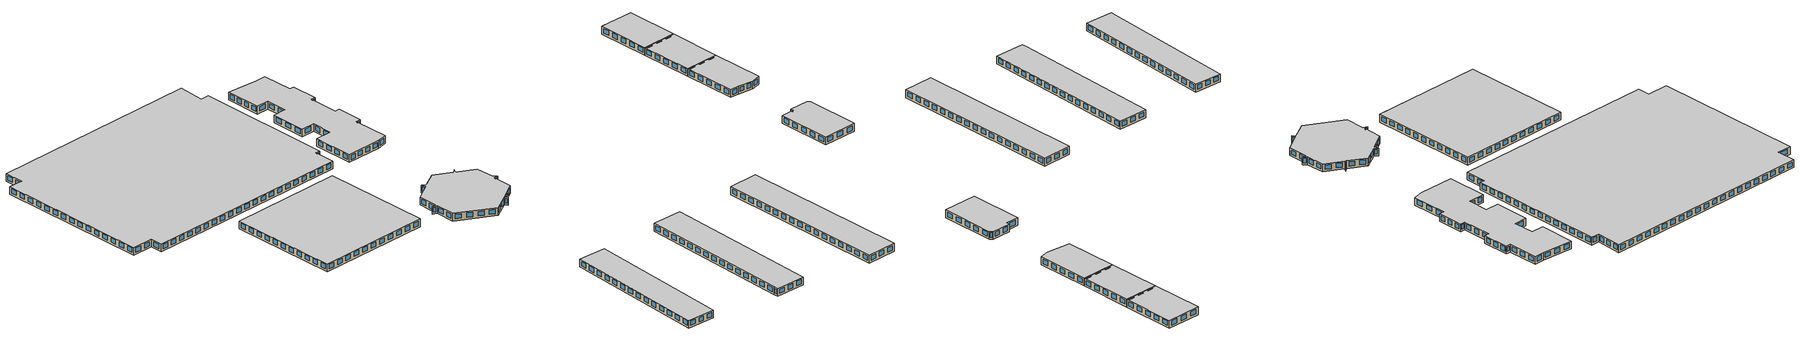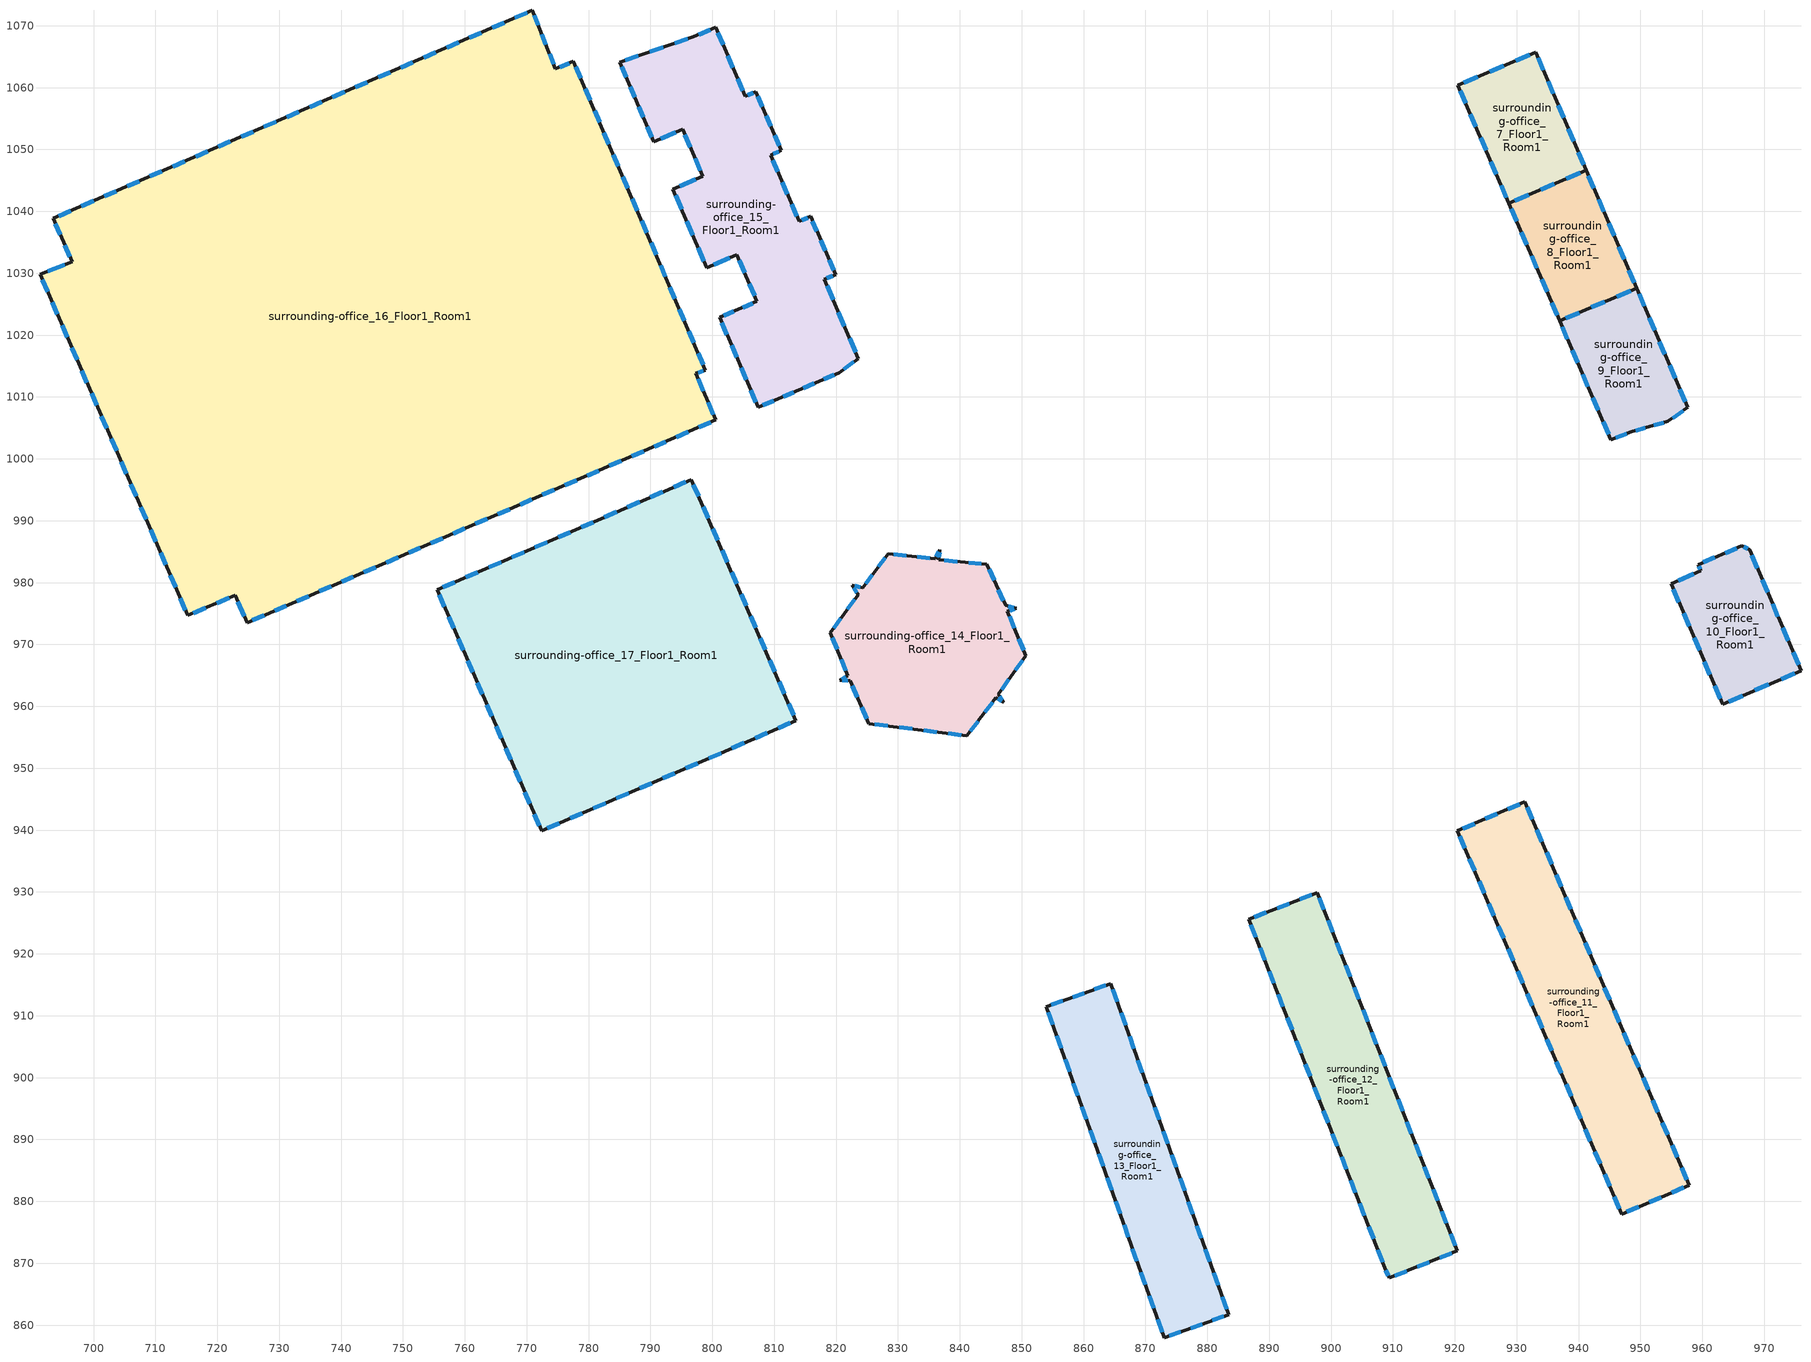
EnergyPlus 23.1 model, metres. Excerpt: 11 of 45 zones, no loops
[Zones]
surrounding-office_10_Floor1_Room1
 floor adiabatic (Generic Interior Floor): 967.62,985.32 975.94,965.79 963.26,960.33 954.94,979.83 959.77,981.9 959.35,982.92 966.37,985.92 z0
 wall outside (Typical Insulated Steel Framed Exterior Wall-R19): 954.94,979.83 963.26,960.33 975.94,965.79 967.62,985.32 966.37,985.92 959.35,982.92 959.77,981.9 954.94,979.83 z0:3
 window (U 0.36 SHGC 0.38 Simple Glazing Window): 955.33,978.91 956.21,976.85 / 956.99,975.01 957.88,972.95 / 958.66,971.11 959.54,969.05 / 960.32,967.21 961.21,965.15 / 961.99,963.31 962.87,961.25 / 964.26,960.76 966.49,961.72 / 968.48,962.58 970.72,963.54 / 972.71,964.4 974.94,965.36 / 975.55,966.71 974.67,968.78 / 973.88,970.61 973,972.68 / 972.22,974.52 971.34,976.59 / 970.56,978.43 969.68,980.5 / 968.89,982.34 968.01,984.4 / 967.33,985.46 966.66,985.78 / 965.54,985.57 963.68,984.77 / 962.03,984.07 960.17,983.27 / 959.45,982.68 959.67,982.14 / 958.63,981.41 956.07,980.32 z0.8:2.5
 ceiling adiabatic (Generic Interior Ceiling): 959.35,982.92 959.77,981.9 954.94,979.83 963.26,960.33 975.94,965.79 967.62,985.32 966.37,985.92 z3
surrounding-office_11_Floor1_Room1
 floor adiabatic (Generic Interior Floor): 931.32,944.55 957.86,882.62 946.96,877.95 920.42,939.88 z0
 wall outside (Typical Insulated Steel Framed Exterior Wall-R19): 946.96,877.95 957.86,882.62 931.32,944.55 920.42,939.88 946.96,877.95 z0:3
 window (U 0.36 SHGC 0.38 Simple Glazing Window): 947.81,878.32 949.74,879.14 / 951.45,879.88 953.37,880.7 / 955.08,881.43 957.01,882.26 / 957.49,883.48 956.67,885.41 / 955.93,887.12 955.11,889.05 / 941.88,919.91 941.05,921.84 / 940.32,923.55 939.49,925.48 / 938.76,927.19 937.93,929.12 / 937.2,930.84 936.37,932.76 / 935.64,934.48 934.81,936.41 / 934.07,938.12 933.25,940.05 / 932.51,941.76 931.69,943.69 / 954.37,890.77 953.54,892.69 / 952.81,894.41 951.98,896.34 / 951.25,898.05 950.42,899.98 / 949.69,901.69 948.86,903.62 / 948.13,905.34 947.3,907.27 / 946.56,908.98 945.74,910.91 / 945,912.62 944.18,914.55 / 943.44,916.26 942.62,918.19 / 930.46,944.18 928.54,943.36 / 926.83,942.63 924.91,941.8 / 923.2,941.07 921.28,940.24 / 920.79,939.02 921.62,937.09 / 922.35,935.38 923.18,933.45 / 936.4,902.6 937.23,900.67 / 937.96,898.95 938.79,897.02 / 939.52,895.31 940.35,893.38 / 941.08,891.67 941.91,889.74 / 942.64,888.03 943.47,886.1 / 944.2,884.38 945.03,882.45 / 945.77,880.74 946.59,878.81 / 923.91,931.73 924.74,929.81 / 925.47,928.09 926.3,926.16 / 927.03,924.45 927.86,922.52 / 928.59,920.81 929.42,918.88 / 930.16,917.17 930.98,915.24 / 931.72,913.52 932.54,911.59 / 933.28,909.88 934.1,907.95 / 934.84,906.24 935.66,904.31 z0.8:2.5
 ceiling adiabatic (Generic Interior Ceiling): 920.42,939.88 946.96,877.95 957.86,882.62 931.32,944.55 z3
surrounding-office_12_Floor1_Room1
 floor adiabatic (Generic Interior Floor): 897.77,929.91 920.38,871.98 909.39,867.63 908.66,869.28 886.7,925.59 z0
 wall outside (Typical Insulated Steel Framed Exterior Wall-R19): 908.66,869.28 909.39,867.63 920.38,871.98 897.77,929.91 886.7,925.59 908.66,869.28 z0:3
 window (U 0.36 SHGC 0.38 Simple Glazing Window): 908.83,868.9 909.22,868.02 / 910.25,867.97 912.19,868.74 / 913.91,869.42 915.85,870.19 / 917.58,870.87 919.52,871.64 / 920.05,872.84 919.3,874.75 / 918.63,876.46 917.88,878.37 / 905.91,909.04 905.16,910.95 / 904.5,912.66 903.75,914.57 / 903.09,916.28 902.34,918.19 / 901.67,919.9 900.92,921.81 / 900.26,923.52 899.51,925.44 / 898.85,927.14 898.1,929.06 / 917.22,880.08 916.47,881.99 / 915.81,883.7 915.06,885.61 / 914.39,887.32 913.64,889.23 / 912.98,890.94 912.23,892.85 / 911.57,894.56 910.82,896.47 / 910.15,898.18 909.4,900.09 / 908.74,901.8 907.99,903.71 / 907.33,905.42 906.58,907.33 / 896.9,929.57 894.95,928.81 / 893.21,928.13 891.26,927.37 / 889.52,926.69 887.57,925.93 / 887.05,924.71 887.82,922.72 / 888.51,920.96 889.29,918.97 / 901.69,887.17 902.46,885.18 / 903.15,883.42 903.92,881.43 / 904.61,879.66 905.39,877.68 / 906.08,875.91 906.85,873.92 / 907.54,872.16 908.31,870.17 / 889.98,917.2 890.75,915.22 / 891.44,913.45 892.21,911.46 / 892.9,909.69 893.68,907.71 / 894.37,905.94 895.14,903.95 / 895.83,902.19 896.61,900.2 / 897.29,898.43 898.07,896.45 / 898.76,894.68 899.53,892.69 / 900.22,890.93 901,888.94 z0.8:2.5
 ceiling adiabatic (Generic Interior Ceiling): 886.7,925.59 908.66,869.28 909.39,867.63 920.38,871.98 897.77,929.91 z3
surrounding-office_13_Floor1_Room1
 floor adiabatic (Generic Interior Floor): 864.38,915.2 883.43,861.7 873.02,857.99 853.96,911.49 z0
 wall outside (Typical Insulated Steel Framed Exterior Wall-R19): 883.43,861.7 864.38,915.2 853.96,911.49 873.02,857.99 883.43,861.7 z0:3
 window (U 0.36 SHGC 0.38 Simple Glazing Window): 883.11,862.6 882.39,864.62 / 881.75,866.42 881.03,868.44 / 869.5,900.81 868.78,902.84 / 868.14,904.64 867.42,906.66 / 866.78,908.46 866.06,910.48 / 865.42,912.28 864.7,914.3 / 880.39,870.24 879.67,872.26 / 879.03,874.06 878.31,876.09 / 877.67,877.88 876.95,879.91 / 876.31,881.71 875.59,883.73 / 874.95,885.53 874.23,887.55 / 873.59,889.35 872.86,891.37 / 872.22,893.17 871.5,895.19 / 870.86,896.99 870.14,899.02 / 863.56,914.91 861.72,914.25 / 860.09,913.67 858.25,913.02 / 856.62,912.44 854.78,911.78 / 854.28,910.59 855,908.57 / 855.64,906.77 856.36,904.75 / 867.89,872.37 868.61,870.35 / 869.25,868.55 869.97,866.53 / 870.61,864.73 871.33,862.71 / 871.98,860.91 872.7,858.89 / 857,902.95 857.72,900.92 / 858.36,899.13 859.08,897.1 / 859.73,895.3 860.45,893.28 / 861.09,891.48 861.81,889.46 / 862.45,887.66 863.17,885.64 / 863.81,883.84 864.53,881.82 / 865.17,880.02 865.89,877.99 / 866.53,876.2 867.25,874.17 / 873.83,858.28 875.67,858.93 / 877.31,859.52 879.14,860.17 / 880.78,860.75 882.62,861.41 z0.8:2.5
 ceiling adiabatic (Generic Interior Ceiling): 853.96,911.49 873.02,857.99 883.43,861.7 864.38,915.2 z3
surrounding-office_14_Floor1_Room1
 floor adiabatic (Generic Interior Floor): 844.38,982.93 847.38,976.32 849.14,975.85 847.69,975.38 850.67,968.2 846.23,961.98 847.06,960.64 845.84,961.37 841.13,955.25 825.3,957.21 822.25,964.13 820.57,964.24 821.89,964.94 819.08,971.9 823.54,978.03 822.59,979.55 824.27,979.18 828.41,984.65 836.02,983.83 836.79,985.34 836.58,983.68 z0
 wall outside (Typical Insulated Steel Framed Exterior Wall-R19): 841.13,955.25 845.84,961.37 847.06,960.64 846.23,961.98 850.67,968.2 847.69,975.38 849.14,975.85 847.38,976.32 844.38,982.93 836.58,983.68 836.79,985.34 836.02,983.83 828.41,984.65 824.27,979.18 822.59,979.55 823.54,978.03 819.08,971.9 821.89,964.94 820.57,964.24 822.25,964.13 825.3,957.21 841.13,955.25 z0:3
 window (U 0.36 SHGC 0.38 Simple Glazing Window): 841.69,955.97 842.93,957.59 / 844.04,959.03 845.29,960.65 / 836.63,984.07 836.74,984.95 / 836.61,984.98 836.2,984.19 / 835.12,983.93 833.11,984.14 / 831.32,984.34 829.31,984.55 / 827.93,984 826.83,982.56 / 825.85,981.27 824.76,979.82 / 823.87,979.26 822.99,979.46 / 822.82,979.19 823.32,978.39 / 823.02,977.31 821.84,975.68 / 820.79,974.24 819.6,972.62 / 819.41,971.08 820.15,969.24 / 820.81,967.6 821.56,965.76 / 821.58,964.78 820.88,964.41 / 820.96,964.22 821.85,964.16 / 846.13,961.2 846.77,960.81 / 822.61,963.32 823.42,961.49 / 824.13,959.86 824.94,958.02 / 826.23,957.09 828.33,956.83 / 830.19,956.6 832.29,956.34 / 834.15,956.11 836.24,955.86 / 838.11,955.63 840.2,955.37 / 846.86,960.95 846.43,961.67 / 846.76,962.71 847.93,964.36 / 848.97,965.82 850.15,967.47 / 850.32,969.05 849.53,970.95 / 848.83,972.63 848.04,974.53 / 848.03,975.49 848.8,975.74 / 848.73,975.96 847.8,976.21 / 847.03,977.1 846.24,978.85 / 845.53,980.4 844.74,982.15 / 843.46,983.02 841.4,983.21 / 839.56,983.39 837.5,983.59 z0.8:2.5
 ceiling adiabatic (Generic Interior Ceiling): 822.59,979.55 823.54,978.03 819.08,971.9 821.89,964.94 820.57,964.24 822.25,964.13 825.3,957.21 841.13,955.25 845.84,961.37 847.06,960.64 846.23,961.98 850.67,968.2 847.69,975.38 849.14,975.85 847.38,976.32 844.38,982.93 836.58,983.68 836.79,985.34 836.02,983.83 828.41,984.65 824.27,979.18 z3
surrounding-office_15_Floor1_Room1
 floor adiabatic (Generic Interior Floor): 807.03,1059.35 811.11,1049.84 809.4,1049.1 814.01,1038.38 815.86,1039.18 819.9,1029.76 818.1,1028.99 823.59,1016.21 820.47,1013.92 807.41,1008.31 801.17,1022.86 807.2,1025.45 803.96,1033.01 799.07,1030.91 793.63,1043.59 798.45,1045.65 795.19,1053.24 790.53,1051.24 785.01,1064.12 796.94,1068.2 800.51,1069.73 805.29,1058.61 z0
 wall outside (Typical Insulated Steel Framed Exterior Wall-R19): 796.94,1068.2 785.01,1064.12 790.53,1051.24 795.19,1053.24 798.45,1045.65 793.63,1043.59 799.07,1030.91 803.96,1033.01 807.2,1025.45 801.17,1022.86 807.41,1008.31 820.47,1013.92 823.59,1016.21 818.1,1028.99 819.9,1029.76 815.86,1039.18 814.01,1038.38 809.4,1049.1 811.11,1049.84 807.03,1059.35 805.29,1058.61 800.51,1069.73 796.94,1068.2 z0:3
 window (U 0.36 SHGC 0.38 Simple Glazing Window): 796,1067.88 793.9,1067.16 / 792.03,1066.52 789.92,1065.8 / 788.05,1065.16 785.94,1064.44 / 801.54,1022.01 802.36,1020.08 / 803.1,1018.37 803.92,1016.44 / 804.66,1014.73 805.48,1012.81 / 806.22,1011.1 807.05,1009.17 / 808.18,1008.64 809.91,1009.39 / 811.44,1010.04 813.17,1010.79 / 814.71,1011.45 816.44,1012.19 / 817.97,1012.85 819.7,1013.59 / 821.2,1014.46 822.86,1015.67 / 823.16,1017.21 822.19,1019.47 / 821.33,1021.47 820.36,1023.73 / 819.5,1025.73 818.53,1027.99 / 818.53,1029.17 819.48,1029.58 / 819.59,1030.5 818.87,1032.16 / 818.24,1033.64 817.53,1035.3 / 816.89,1036.78 816.18,1038.44 / 815.43,1038.99 814.44,1038.57 / 813.64,1039.22 812.83,1041.11 / 812.11,1042.8 811.3,1044.69 / 810.58,1046.37 809.76,1048.26 / 809.8,1049.28 810.71,1049.67 / 810.79,1050.58 810.07,1052.26 / 809.43,1053.76 808.71,1055.44 / 808.07,1056.93 807.35,1058.61 / 785.33,1063.36 786.06,1061.66 / 786.71,1060.14 787.44,1058.44 / 788.09,1056.93 788.83,1055.22 / 789.48,1053.71 790.21,1052 / 806.62,1059.18 805.7,1058.78 / 804.92,1059.48 804.07,1061.44 / 803.32,1063.19 802.48,1065.15 / 801.73,1066.9 800.89,1068.86 / 799.67,1069.37 797.78,1068.56 / 791.63,1051.72 794.09,1052.77 / 795.57,1052.35 796.43,1050.34 / 797.2,1048.56 798.06,1046.55 / 797.31,1045.17 794.76,1044.07 / 794.06,1042.59 795.02,1040.36 / 795.87,1038.37 796.83,1036.13 / 797.69,1034.14 798.65,1031.9 / 800.22,1031.4 802.81,1032.51 / 804.34,1032.12 805.2,1030.12 / 805.96,1028.34 806.82,1026.34 / 806.49,1025.15 804.89,1024.46 / 803.47,1023.85 801.88,1023.17 z0.8:2.5
 ceiling adiabatic (Generic Interior Ceiling): 785.01,1064.12 790.53,1051.24 795.19,1053.24 798.45,1045.65 793.63,1043.59 799.07,1030.91 803.96,1033.01 807.2,1025.45 801.17,1022.86 807.41,1008.31 820.47,1013.92 823.59,1016.21 818.1,1028.99 819.9,1029.76 815.86,1039.18 814.01,1038.38 809.4,1049.1 811.11,1049.84 807.03,1059.35 805.29,1058.61 800.51,1069.73 796.94,1068.2 z3
surrounding-office_16_Floor1_Room1
 floor adiabatic (Generic Interior Floor): 777.55,1064.24 798.88,1014.35 797.32,1013.81 800.55,1006.28 724.8,973.52 722.86,977.95 715.22,974.69 691.34,1029.82 696.54,1031.84 693.48,1038.86 770.92,1072.47 774.64,1063.04 z0
 wall outside (Typical Insulated Steel Framed Exterior Wall-R19): 800.55,1006.28 797.32,1013.81 798.88,1014.35 777.55,1064.24 774.64,1063.04 770.92,1072.47 693.48,1038.86 696.54,1031.84 691.34,1029.82 715.22,974.69 722.86,977.95 724.8,973.52 800.55,1006.28 z0:3
 window (U 0.36 SHGC 0.38 Simple Glazing Window): 800.17,1007.17 799.31,1009.16 / 798.55,1010.94 797.7,1012.93 / 716.12,975.07 718.14,975.93 / 719.94,976.7 721.96,977.56 / 723.31,976.91 724.34,974.56 / 725.64,973.89 727.55,974.71 / 729.25,975.45 731.16,976.27 / 761.72,989.49 763.63,990.31 / 765.33,991.05 767.24,991.87 / 768.93,992.61 770.84,993.43 / 772.54,994.17 774.45,994.99 / 776.15,995.73 778.06,996.56 / 779.76,997.29 781.67,998.12 / 783.36,998.85 785.27,999.68 / 786.97,1000.41 788.88,1001.24 / 790.58,1001.97 792.49,1002.8 / 794.19,1003.53 796.09,1004.36 / 732.86,977.01 734.77,977.83 / 797.79,1005.09 799.7,1005.92 / 736.47,978.57 738.38,979.39 / 740.07,980.13 741.98,980.95 / 743.68,981.69 745.59,982.51 / 747.29,983.25 749.2,984.07 / 750.9,984.81 752.81,985.63 / 754.5,986.37 756.41,987.19 / 758.11,987.93 760.02,988.75 / 797.68,1013.94 798.51,1014.22 / 798.52,1015.18 797.71,1017.07 / 797,1018.75 796.19,1020.64 / 783.28,1050.82 782.48,1052.71 / 781.76,1054.39 780.95,1056.27 / 780.24,1057.95 779.43,1059.84 / 778.71,1061.52 777.91,1063.4 / 795.47,1022.31 794.67,1024.2 / 793.95,1025.88 793.14,1027.76 / 792.43,1029.44 791.62,1031.33 / 790.9,1033 790.1,1034.89 / 789.38,1036.57 788.57,1038.45 / 787.85,1040.13 787.05,1042.02 / 786.33,1043.7 785.52,1045.58 / 784.81,1047.26 784,1049.15 / 776.86,1063.96 775.33,1063.32 / 774.35,1063.78 773.69,1065.44 / 773.11,1066.92 772.45,1068.59 / 771.87,1070.07 771.21,1071.73 / 770.05,1072.1 768.1,1071.25 / 766.37,1070.5 764.41,1069.65 / 733.18,1056.09 731.22,1055.24 / 729.49,1054.49 727.54,1053.64 / 725.8,1052.89 723.85,1052.04 / 722.11,1051.29 720.16,1050.44 / 718.43,1049.69 716.47,1048.84 / 714.74,1048.09 712.78,1047.24 / 711.05,1046.49 709.1,1045.64 / 707.36,1044.89 705.41,1044.04 / 703.67,1043.29 701.72,1042.44 / 699.99,1041.69 698.03,1040.84 / 762.68,1068.9 760.73,1068.05 / 696.3,1040.09 694.35,1039.24 / 758.99,1067.3 757.04,1066.45 / 755.3,1065.7 753.35,1064.85 / 751.62,1064.09 749.66,1063.25 / 747.93,1062.49 745.98,1061.65 / 744.24,1060.89 742.29,1060.05 / 740.55,1059.29 738.6,1058.45 / 736.86,1057.69 734.91,1056.84 / 693.84,1038.04 694.65,1036.18 / 695.37,1034.53 696.18,1032.67 / 695.31,1031.37 692.56,1030.3 / 691.71,1028.96 692.55,1027.01 / 693.3,1025.28 694.15,1023.33 / 707.63,992.2 708.48,990.25 / 709.23,988.53 710.07,986.58 / 710.82,984.85 711.66,982.9 / 712.41,981.17 713.25,979.23 / 714,977.5 714.85,975.55 / 694.9,1021.61 695.74,1019.66 / 696.49,1017.93 697.33,1015.98 / 698.08,1014.25 698.92,1012.31 / 699.67,1010.58 700.52,1008.63 / 701.27,1006.9 702.11,1004.96 / 702.86,1003.23 703.7,1001.28 / 704.45,999.55 705.29,997.61 / 706.04,995.88 706.89,993.93 z0.8:2.5
 ceiling adiabatic (Generic Interior Ceiling): 693.48,1038.86 696.54,1031.84 691.34,1029.82 715.22,974.69 722.86,977.95 724.8,973.52 800.55,1006.28 797.32,1013.81 798.88,1014.35 777.55,1064.24 774.64,1063.04 770.92,1072.47 z3
surrounding-office_17_Floor1_Room1
 floor adiabatic (Generic Interior Floor): 796.59,996.65 813.49,957.7 772.42,939.88 755.52,978.84 z0
 wall outside (Typical Insulated Steel Framed Exterior Wall-R19): 796.59,996.65 755.52,978.84 772.42,939.88 813.49,957.7 796.59,996.65 z0:3
 window (U 0.36 SHGC 0.38 Simple Glazing Window): 795.71,996.27 793.74,995.42 / 791.98,994.65 790,993.8 / 758.38,980.08 756.4,979.22 / 788.24,993.03 786.27,992.18 / 784.51,991.41 782.53,990.56 / 780.78,989.79 778.8,988.94 / 777.04,988.18 775.07,987.32 / 773.31,986.56 771.33,985.7 / 769.58,984.94 767.6,984.08 / 765.84,983.32 763.87,982.46 / 762.11,981.7 760.13,980.84 / 755.88,978 756.7,976.13 / 757.42,974.46 758.23,972.59 / 771.25,942.59 772.06,940.72 / 758.96,970.92 759.77,969.05 / 760.49,967.38 761.31,965.51 / 762.03,963.84 762.84,961.97 / 763.57,960.3 764.38,958.42 / 765.1,956.76 765.92,954.88 / 766.64,953.22 767.45,951.34 / 768.17,949.68 768.99,947.8 / 769.71,946.13 770.52,944.26 / 773.3,940.27 775.28,941.12 / 777.03,941.89 779.01,942.74 / 810.63,956.46 812.61,957.32 / 780.77,943.51 782.74,944.36 / 784.5,945.13 786.48,945.98 / 788.23,946.75 790.21,947.6 / 791.97,948.36 793.94,949.22 / 795.7,949.98 797.68,950.84 / 799.43,951.6 801.41,952.46 / 803.17,953.22 805.14,954.08 / 806.9,954.84 808.87,955.7 / 813.12,958.54 812.31,960.41 / 811.59,962.08 810.78,963.95 / 797.76,993.95 796.95,995.82 / 810.05,965.62 809.24,967.49 / 808.52,969.16 807.7,971.03 / 806.98,972.7 806.17,974.57 / 805.44,976.24 804.63,978.12 / 803.91,979.78 803.1,981.66 / 802.37,983.32 801.56,985.2 / 800.84,986.86 800.02,988.74 / 799.3,990.41 798.49,992.28 z0.8:2.5
 ceiling adiabatic (Generic Interior Ceiling): 755.52,978.84 772.42,939.88 813.49,957.7 796.59,996.65 z3
surrounding-office_7_Floor1_Room1
 floor adiabatic (Generic Interior Floor): 933.05,1065.73 941.21,1046.62 928.72,1041.3 920.48,1060.4 z0
 wall outside (Typical Insulated Steel Framed Exterior Wall-R19): 941.21,1046.62 933.05,1065.73 920.48,1060.4 928.72,1041.3 941.21,1046.62 z0:3
 window (U 0.36 SHGC 0.38 Simple Glazing Window): 940.82,1047.52 939.96,1049.54 / 939.19,1051.34 938.33,1053.37 / 937.56,1055.16 936.7,1057.19 / 935.93,1058.98 935.07,1061.01 / 934.3,1062.8 933.44,1064.83 / 932.07,1065.31 929.85,1064.37 / 927.88,1063.53 925.66,1062.59 / 923.68,1061.76 921.47,1060.82 / 920.87,1059.5 921.74,1057.48 / 922.52,1055.68 923.39,1053.66 / 924.16,1051.86 925.04,1049.84 / 925.81,1048.04 926.69,1046.02 / 927.46,1044.22 928.34,1042.2 / 929.7,1041.72 931.91,1042.66 / 933.86,1043.49 936.07,1044.43 / 938.02,1045.27 940.23,1046.21 z0.8:2.5
 ceiling adiabatic (Generic Interior Ceiling): 920.48,1060.4 928.72,1041.3 941.21,1046.62 933.05,1065.73 z3
surrounding-office_8_Floor1_Room1
 floor adiabatic (Generic Interior Floor): 941.21,1046.62 949.37,1027.58 936.93,1022.29 928.72,1041.3 z0
 wall outside (Typical Insulated Steel Framed Exterior Wall-R19): 949.37,1027.58 941.21,1046.62 928.72,1041.3 936.93,1022.29 949.37,1027.58 z0:3
 window (U 0.36 SHGC 0.38 Simple Glazing Window): 948.99,1028.48 948.12,1030.49 / 947.35,1032.28 946.49,1034.3 / 945.72,1036.09 944.86,1038.11 / 944.09,1039.9 943.22,1041.92 / 942.46,1043.71 941.59,1045.73 / 940.23,1046.21 938.02,1045.27 / 936.07,1044.43 933.86,1043.49 / 931.91,1042.66 929.7,1041.72 / 929.11,1040.4 929.98,1038.39 / 930.75,1036.6 931.62,1034.59 / 932.39,1032.8 933.26,1030.79 / 934.03,1029 934.9,1026.99 / 935.67,1025.2 936.54,1023.19 / 937.9,1022.71 940.1,1023.64 / 942.05,1024.47 944.25,1025.4 / 946.2,1026.23 948.39,1027.16 z0.8:2.5
 ceiling adiabatic (Generic Interior Ceiling): 928.72,1041.3 936.93,1022.29 949.37,1027.58 941.21,1046.62 z3
surrounding-office_9_Floor1_Room1
 floor adiabatic (Generic Interior Floor): 949.37,1027.58 957.63,1008.3 954.44,1006.07 948.52,1004.37 945.22,1003.07 936.93,1022.29 z0
 wall outside (Typical Insulated Steel Framed Exterior Wall-R19): 945.22,1003.07 948.52,1004.37 954.44,1006.07 957.63,1008.3 949.37,1027.58 936.93,1022.29 945.22,1003.07 z0:3
 window (U 0.36 SHGC 0.38 Simple Glazing Window): 946,1003.38 947.74,1004.06 / 949.21,1004.57 950.78,1005.02 / 952.18,1005.42 953.74,1005.87 / 955.19,1006.59 956.88,1007.78 / 957.24,1009.21 956.37,1011.25 / 955.59,1013.06 954.71,1015.11 / 953.94,1016.92 953.06,1018.96 / 952.28,1020.78 951.41,1022.82 / 950.63,1024.63 949.76,1026.67 / 948.39,1027.16 946.2,1026.23 / 944.25,1025.4 942.05,1024.47 / 940.1,1023.64 937.9,1022.71 / 937.32,1021.39 938.2,1019.35 / 938.98,1017.54 939.86,1015.51 / 940.64,1013.7 941.51,1011.66 / 942.29,1009.86 943.17,1007.82 / 943.95,1006.01 944.83,1003.98 z0.8:2.5
 ceiling adiabatic (Generic Interior Ceiling): 936.93,1022.29 945.22,1003.07 948.52,1004.37 954.44,1006.07 957.63,1008.3 949.37,1027.58 z3
[Building]
Building 1: North Axis=0; Terrain=City; Solar Distribution=FullExteriorWithReflections
[Site:Location]
Site 1: Latitude=0; Longitude=0; Time Zone=0; Elevation=0
[SizingPeriod:DesignDay] Day of Month=21; DryBulb Temperature Range Modifier Type=DefaultMultipliers; Humidity Condition Type=Wetbulb; Barometric Pressure=99114; Rain Indicator=No; Snow Indicator=No; Daylight Saving Time Indicator=No; Solar Model Indicator=ASHRAEClearSky; Begin Environment Reset Mode=FullResetAtBeginEnvironment
Name | Month | Day Type | Maximum DryBulb Temperature | Daily DryBulb Temperature Range | Wetbulb or DewPoint at Maximum DryBulb | Wind Speed | Wind Direction | Sky Clearness
GOTEBORG_ LANDVETTER Cooling Design Day 0.4% Condns DB=>MWB | 7 | SummerDesignDay | 24.5 | 7.7 | 15.6 | 4.4 | 161 | 1
GOTEBORG_ LANDVETTER Heating Design Day 99.6% Condns DB | 1 | WinterDesignDay | -10.9 | 0 | -10.9 | 3.1 | 38 | 0
[Site:WaterMainsTemperature]
Calculation Method=CorrelationFromWeatherFile
[Material] Thermal Absorptance=0.9
Name | Roughness | Thickness | Conductivity | Density | Specific Heat | Solar Absorptance | Visible Absorptance
25mm Stucco | Smooth | 0.0254 | 0.719518 | 1856 | 839.458 | 0.7 | 0.7
5/8 in. Gypsum Board | MediumSmooth | 0.0159 | 0.159893 | 800.002 | 1089.3 | 0.7 | 0.7
Generic Acoustic Tile | MediumSmooth | 0.02 | 0.06 | 368 | 590 | 0.2 | 0.2
Generic Ceiling Air Gap | Smooth | 0.1 | 0.556 | 1.28 | 1000 | 0.7 | 0.7
Generic LW Concrete | MediumRough | 0.1 | 0.53 | 1280 | 840 | 0.8 | 0.8
[Material:NoMass]
Typical Insulation-R17: Roughness=MediumSmooth; Thermal Resistance=2.99387; Thermal Absorptance=0.9; Solar Absorptance=0.7; Visible Absorptance=0.7
[WindowMaterial:SimpleGlazingSystem]
U 0.36 SHGC 0.38 Simple Glazing: UFactor=2.04408; Solar Heat Gain Coefficient=0.38; Visible Transmittance=0.6
[Construction]
Generic Interior Ceiling: Generic LW Concrete, Generic Ceiling Air Gap, Generic Acoustic Tile
Generic Interior Floor: Generic Acoustic Tile, Generic Ceiling Air Gap, Generic LW Concrete
Typical Insulated Steel Framed Exterior Wall-R19: 25mm Stucco, 5/8 in. Gypsum Board, Typical Insulation-R17, 5/8 in. Gypsum Board
U 0.36 SHGC 0.38 Simple Glazing Window: U 0.36 SHGC 0.38 Simple Glazing
[Zone] Ceiling Height=3; Part of Total Floor Area=Yes
Name | Multiplier | Volume
surrounding-office_10_Floor1_Room1 | 6 | 904.829
surrounding-office_11_Floor1_Room1 | 4 | 2396.7
surrounding-office_12_Floor1_Room1 | 4 | 2218.22
surrounding-office_13_Floor1_Room1 | 4 | 1884.27
surrounding-office_14_Floor1_Room1 | 2 | 2010.12
surrounding-office_15_Floor1_Room1 | 2 | 2884.88
surrounding-office_16_Floor1_Room1 | 6 | 19764.1
surrounding-office_17_Floor1_Room1 | 2 | 5702.15
surrounding-office_7_Floor1_Room1 | 5 | 849.011
surrounding-office_8_Floor1_Room1 | 6 | 841.593
surrounding-office_9_Floor1_Room1 | 6 | 861.432
[DesignSpecification:OutdoorAir]
MediumOffice Building_Ventilation: Outdoor Air Method=Sum; Outdoor Air Flow per Person=0.00175762; Outdoor Air Flow per Zone Floor Area=0.000336663; Outdoor Air Flow per Zone=0; Outdoor Air Flow Air Changes per Hour=0
[Sizing:Zone] Zone Cooling Design Supply Air Temperature Input Method=SupplyAirTemperature; Zone Cooling Design Supply Air Temperature=14; Zone Cooling Design Supply Air Temperature Difference=11.11; Zone Heating Design Supply Air Temperature Input Method=SupplyAirTemperature; Zone Heating Design Supply Air Temperature=40; Zone Heating Design Supply Air Temperature Difference=11.11; Zone Cooling Design Supply Air Humidity Ratio=0.0085; Zone Heating Design Supply Air Humidity Ratio=0.008; Design Specification Outdoor Air Object=MediumOffice Building_Ventilation; Cooling Design Air Flow Method=DesignDay; Cooling Design Air Flow Rate=0; Cooling Minimum Air Flow per Zone Floor Area=0.000762; Cooling Minimum Air Flow=0; Cooling Minimum Air Flow Fraction=0; Heating Design Air Flow Method=DesignDay; Heating Design Air Flow Rate=0; Heating Maximum Air Flow per Zone Floor Area=0.002032; Heating Maximum Air Flow=0.141576; Heating Maximum Air Flow Fraction=0.3; Account for Dedicated Outdoor Air System=No; Zone Load Sizing Method=Sensible Load Only No Latent Load; Zone Latent Cooling Design Supply Air Humidity Ratio Input Method=HumidityRatioDifference; Zone Cooling Design Supply Air Humidity Ratio Difference=0.005; Zone Latent Heating Design Supply Air Humidity Ratio Input Method=HumidityRatioDifference; Zone Humidification Design Supply Air Humidity Ratio Difference=0.005
surrounding-office_10_Floor1_Room1; surrounding-office_11_Floor1_Room1; surrounding-office_12_Floor1_Room1; surrounding-office_13_Floor1_Room1; surrounding-office_14_Floor1_Room1; surrounding-office_15_Floor1_Room1; surrounding-office_16_Floor1_Room1; surrounding-office_17_Floor1_Room1; surrounding-office_7_Floor1_Room1; surrounding-office_8_Floor1_Room1; surrounding-office_9_Floor1_Room1
[ZoneControl:Thermostat] Temperature Difference Between Cutout And Setpoint=0
Name | Zone or ZoneList | Control Type Schedule | Control 1
surrounding-office_10_Floor1_Room1 Thermostat | surrounding-office_10_Floor1_Room1 | surrounding-office_10_Floor1_Room1 Thermostat Schedule | MediumOffice Building_Setpoint 18
surrounding-office_11_Floor1_Room1 Thermostat | surrounding-office_11_Floor1_Room1 | surrounding-office_11_Floor1_Room1 Thermostat Schedule | MediumOffice Building_Setpoint 20
surrounding-office_12_Floor1_Room1 Thermostat | surrounding-office_12_Floor1_Room1 | surrounding-office_12_Floor1_Room1 Thermostat Schedule | MediumOffice Building_Setpoint 22
surrounding-office_13_Floor1_Room1 Thermostat | surrounding-office_13_Floor1_Room1 | surrounding-office_13_Floor1_Room1 Thermostat Schedule | MediumOffice Building_Setpoint 24
surrounding-office_14_Floor1_Room1 Thermostat | surrounding-office_14_Floor1_Room1 | surrounding-office_14_Floor1_Room1 Thermostat Schedule | MediumOffice Building_Setpoint 26
surrounding-office_15_Floor1_Room1 Thermostat | surrounding-office_15_Floor1_Room1 | surrounding-office_15_Floor1_Room1 Thermostat Schedule | MediumOffice Building_Setpoint 28
surrounding-office_16_Floor1_Room1 Thermostat | surrounding-office_16_Floor1_Room1 | surrounding-office_16_Floor1_Room1 Thermostat Schedule | MediumOffice Building_Setpoint 30
surrounding-office_17_Floor1_Room1 Thermostat | surrounding-office_17_Floor1_Room1 | surrounding-office_17_Floor1_Room1 Thermostat Schedule | MediumOffice Building_Setpoint 32
surrounding-office_7_Floor1_Room1 Thermostat | surrounding-office_7_Floor1_Room1 | surrounding-office_7_Floor1_Room1 Thermostat Schedule | MediumOffice Building_Setpoint 12
surrounding-office_8_Floor1_Room1 Thermostat | surrounding-office_8_Floor1_Room1 | surrounding-office_8_Floor1_Room1 Thermostat Schedule | MediumOffice Building_Setpoint 14
surrounding-office_9_Floor1_Room1 Thermostat | surrounding-office_9_Floor1_Room1 | surrounding-office_9_Floor1_Room1 Thermostat Schedule | MediumOffice Building_Setpoint 16
[ThermostatSetpoint:DualSetpoint] Heating Setpoint Temperature Schedule=MediumOffice Building_Setpoint_HtgSetp Schedule; Cooling Setpoint Temperature Schedule=MediumOffice Building_Setpoint_ClgSetp Schedule
MediumOffice Building_Setpoint 18; MediumOffice Building_Setpoint 20; MediumOffice Building_Setpoint 22; MediumOffice Building_Setpoint 24; MediumOffice Building_Setpoint 26; MediumOffice Building_Setpoint 28; MediumOffice Building_Setpoint 30; MediumOffice Building_Setpoint 32; MediumOffice Building_Setpoint 12; MediumOffice Building_Setpoint 14; MediumOffice Building_Setpoint 16
[ZoneHVAC:IdealLoadsAirSystem] Maximum Heating Supply Air Temperature=50; Minimum Cooling Supply Air Temperature=13; Heating Limit=LimitCapacity; Maximum Sensible Heating Capacity=Autosize; Cooling Limit=LimitFlowRateAndCapacity; Maximum Cooling Air Flow Rate=Autosize; Maximum Total Cooling Capacity=Autosize; Dehumidification Control Type=None; Design Specification Outdoor Air Object=MediumOffice Building_Ventilation; Demand Controlled Ventilation Type=None; Outdoor Air Economizer Type=DifferentialDryBulb; Sensible Heat Recovery Effectiveness=0; Latent Heat Recovery Effectiveness=0
surrounding-office_10_Floor1_Room1 Ideal Loads Air System; surrounding-office_10_Floor7_Room1 Ideal Loads Air System; surrounding-office_11_Floor1_Room1 Ideal Loads Air System; surrounding-office_11_Floor5_Room1 Ideal Loads Air System; surrounding-office_12_Floor1_Room1 Ideal Loads Air System; surrounding-office_12_Floor5_Room1 Ideal Loads Air System; surrounding-office_13_Floor1_Room1 Ideal Loads Air System; surrounding-office_13_Floor5_Room1 Ideal Loads Air System; surrounding-office_14_Floor1_Room1 Ideal Loads Air System; surrounding-office_14_Floor3_Room1 Ideal Loads Air System; surrounding-office_15_Floor1_Room1 Ideal Loads Air System; surrounding-office_15_Floor3_Room1 Ideal Loads Air System; surrounding-office_16_Floor1_Room1 Ideal Loads Air System; surrounding-office_16_Floor7_Room1 Ideal Loads Air System; surrounding-office_17_Floor1_Room1 Ideal Loads Air System; surrounding-office_17_Floor3_Room1 Ideal Loads Air System; surrounding-office_18_Floor1_Room1 Ideal Loads Air System; surrounding-office_18_Floor3_Room1 Ideal Loads Air System; surrounding-office_19_Floor1_Room1 Ideal Loads Air System; surrounding-office_19_Floor2_Room1 Ideal Loads Air System; surrounding-office_1_Floor1_Room1 Ideal Loads Air System; surrounding-office_1_Floor7_Room1 Ideal Loads Air System; surrounding-office_20_Floor1_Room1 Ideal Loads Air System; surrounding-office_20_Floor3_Room1 Ideal Loads Air System; surrounding-office_21_Floor1_Room1 Ideal Loads Air System; surrounding-office_22_Floor1_Room1 Ideal Loads Air System; surrounding-office_22_Floor3_Room1 Ideal Loads Air System; surrounding-office_23_Floor1_Room1 Ideal Loads Air System; surrounding-office_23_Floor7_Room1 Ideal Loads Air System; surrounding-office_2_Floor1_Room1 Ideal Loads Air System; surrounding-office_2_Floor7_Room1 Ideal Loads Air System; surrounding-office_3_Floor1_Room1 Ideal Loads Air System; surrounding-office_3_Floor7_Room1 Ideal Loads Air System; surrounding-office_4_Floor1_Room1 Ideal Loads Air System; surrounding-office_4_Floor7_Room1 Ideal Loads Air System; surrounding-office_5_Floor1_Room1 Ideal Loads Air System; surrounding-office_5_Floor6_Room1 Ideal Loads Air System; surrounding-office_6_Floor1_Room1 Ideal Loads Air System; surrounding-office_6_Floor7_Room1 Ideal Loads Air System; surrounding-office_7_Floor1_Room1 Ideal Loads Air System; surrounding-office_7_Floor6_Room1 Ideal Loads Air System; surrounding-office_8_Floor1_Room1 Ideal Loads Air System; surrounding-office_8_Floor7_Room1 Ideal Loads Air System; surrounding-office_9_Floor1_Room1 Ideal Loads Air System; surrounding-office_9_Floor7_Room1 Ideal Loads Air System
[Zone equipment]
surrounding-office_10_Floor1_Room1: surrounding-office_10_Floor1_Room1 Ideal Loads Air System
surrounding-office_11_Floor1_Room1: surrounding-office_11_Floor1_Room1 Ideal Loads Air System
surrounding-office_12_Floor1_Room1: surrounding-office_12_Floor1_Room1 Ideal Loads Air System
surrounding-office_13_Floor1_Room1: surrounding-office_13_Floor1_Room1 Ideal Loads Air System
surrounding-office_14_Floor1_Room1: surrounding-office_14_Floor1_Room1 Ideal Loads Air System
surrounding-office_15_Floor1_Room1: surrounding-office_15_Floor1_Room1 Ideal Loads Air System
surrounding-office_16_Floor1_Room1: surrounding-office_16_Floor1_Room1 Ideal Loads Air System
surrounding-office_17_Floor1_Room1: surrounding-office_17_Floor1_Room1 Ideal Loads Air System
surrounding-office_7_Floor1_Room1: surrounding-office_7_Floor1_Room1 Ideal Loads Air System
surrounding-office_8_Floor1_Room1: surrounding-office_8_Floor1_Room1 Ideal Loads Air System
surrounding-office_9_Floor1_Room1: surrounding-office_9_Floor1_Room1 Ideal Loads Air System
[Schedule:Day:Interval]
MediumOffice Building_Setpoint_HtgSetp Schedule_Sunday; MediumOffice Building_Setpoint_HtgSetp Schedule_SmrDsn 1; MediumOffice Building_Setpoint_HtgSetp Schedule_Hol 1: No, 24:00, 15.6
Schedule Day 9: No, 05:00, 15.6, 06:00, 17.8, 07:00, 20, 22:00, 21, 24:00, 15.6
Schedule Day 10: No, 05:00, 15.6, 06:00, 17.8, 07:00, 20, 17:00, 21, 24:00, 15.6
MediumOffice Building_Setpoint_HtgSetp Schedule_WntrDsn 1: No, 05:00, 15.6, 06:00, 17.6, 07:00, 19.6, 22:00, 21, 24:00, 15.6
MediumOffice Building_Setpoint_ClgSetp Schedule_Sunday; MediumOffice Building_Setpoint_ClgSetp Schedule_WntrDsn 1; MediumOffice Building_Setpoint_ClgSetp Schedule_Hol 1: No, 24:00, 26.7
Schedule Day 3: No, 05:00, 26.7, 06:00, 25.6, 07:00, 25, 22:00, 24, 24:00, 26.7
Schedule Day 4: No, 05:00, 26.7, 06:00, 25.7, 07:00, 25, 17:00, 24, 24:00, 26.7
MediumOffice Building_Setpoint_ClgSetp Schedule_SmrDsn 1: No, 05:00, 26.7, 06:00, 25.7, 07:00, 25, 22:00, 24, 24:00, 26.7
[Schedule:Week:Daily]
MediumOffice Building_Setpoint_HtgSetp Schedule Week Rule - Jan1-Dec31: MediumOffice Building_Setpoint_HtgSetp Schedule_Sunday, Schedule Day 9, Schedule Day 9, Schedule Day 9, Schedule Day 9, Schedule Day 9, Schedule Day 10, MediumOffice Building_Setpoint_HtgSetp Schedule_Hol 1, MediumOffice Building_Setpoint_HtgSetp Schedule_SmrDsn 1, MediumOffice Building_Setpoint_HtgSetp Schedule_WntrDsn 1, MediumOffice Building_Setpoint_HtgSetp Schedule_Sunday, MediumOffice Building_Setpoint_HtgSetp Schedule_Sunday
MediumOffice Building_Setpoint_ClgSetp Schedule Week Rule - Jan1-Dec31: MediumOffice Building_Setpoint_ClgSetp Schedule_Sunday, Schedule Day 3, Schedule Day 3, Schedule Day 3, Schedule Day 3, Schedule Day 3, Schedule Day 4, MediumOffice Building_Setpoint_ClgSetp Schedule_Hol 1, MediumOffice Building_Setpoint_ClgSetp Schedule_SmrDsn 1, MediumOffice Building_Setpoint_ClgSetp Schedule_WntrDsn 1, MediumOffice Building_Setpoint_ClgSetp Schedule_Sunday, MediumOffice Building_Setpoint_ClgSetp Schedule_Sunday
[Schedule:Year]
MediumOffice Building_Setpoint_HtgSetp Schedule: MediumOffice Building_Setpoint_HtgSetp Schedule Week Rule - Jan1-Dec31, 1, 1, 12, 31
MediumOffice Building_Setpoint_ClgSetp Schedule: MediumOffice Building_Setpoint_ClgSetp Schedule Week Rule - Jan1-Dec31, 1, 1, 12, 31
[Schedule:Compact]
surrounding-office_10_Floor1_Room1 Thermostat Schedule; surrounding-office_11_Floor1_Room1 Thermostat Schedule; surrounding-office_12_Floor1_Room1 Thermostat Schedule; surrounding-office_13_Floor1_Room1 Thermostat Schedule; surrounding-office_14_Floor1_Room1 Thermostat Schedule; surrounding-office_15_Floor1_Room1 Thermostat Schedule; surrounding-office_16_Floor1_Room1 Thermostat Schedule; surrounding-office_17_Floor1_Room1 Thermostat Schedule; surrounding-office_7_Floor1_Room1 Thermostat Schedule; surrounding-office_8_Floor1_Room1 Thermostat Schedule; surrounding-office_9_Floor1_Room1 Thermostat Schedule: Through: 12/31, For: AllDays, Until: 24:00, 4
[AIRFLOWNETWORK:MULTIZONE:WINDPRESSURECOEFFICIENTVALUES] AirflowNetworkMultiZoneWindPressureCoefficientArray=Cp Data; Wind Pressure Coefficient Value 1=-0.6; Wind Pressure Coefficient Value 2=-0.5; Wind Pressure Coefficient Value 3=-0.4; Wind Pressure Coefficient Value 4=-0.5; Wind Pressure Coefficient Value 5=-0.6; Wind Pressure Coefficient Value 6=-0.5; Wind Pressure Coefficient Value 7=-0.4; Wind Pressure Coefficient Value 8=-0.5
surrounding-office_10_Floor1_Room1..Face1; surrounding-office_10_Floor1_Room1..Face2; surrounding-office_10_Floor1_Room1..Face3; surrounding-office_10_Floor1_Room1..Face4; surrounding-office_10_Floor1_Room1..Face5; surrounding-office_10_Floor1_Room1..Face6; surrounding-office_10_Floor1_Room1..Face7; surrounding-office_11_Floor1_Room1..Face1; surrounding-office_11_Floor1_Room1..Face2; surrounding-office_11_Floor1_Room1..Face3; surrounding-office_11_Floor1_Room1..Face4; surrounding-office_12_Floor1_Room1..Face1; surrounding-office_12_Floor1_Room1..Face2; surrounding-office_12_Floor1_Room1..Face3; surrounding-office_12_Floor1_Room1..Face4; surrounding-office_12_Floor1_Room1..Face5; surrounding-office_13_Floor1_Room1..Face1; surrounding-office_13_Floor1_Room1..Face2; surrounding-office_13_Floor1_Room1..Face3; surrounding-office_13_Floor1_Room1..Face4; surrounding-office_14_Floor1_Room1..Face1; surrounding-office_14_Floor1_Room1..Face10; surrounding-office_14_Floor1_Room1..Face11; surrounding-office_14_Floor1_Room1..Face12; surrounding-office_14_Floor1_Room1..Face13; surrounding-office_14_Floor1_Room1..Face14; surrounding-office_14_Floor1_Room1..Face15; surrounding-office_14_Floor1_Room1..Face16; surrounding-office_14_Floor1_Room1..Face17; surrounding-office_14_Floor1_Room1..Face18; surrounding-office_14_Floor1_Room1..Face19; surrounding-office_14_Floor1_Room1..Face2; surrounding-office_14_Floor1_Room1..Face20; surrounding-office_14_Floor1_Room1..Face21; surrounding-office_14_Floor1_Room1..Face3; surrounding-office_14_Floor1_Room1..Face4; surrounding-office_14_Floor1_Room1..Face5; surrounding-office_14_Floor1_Room1..Face6; surrounding-office_14_Floor1_Room1..Face7; surrounding-office_14_Floor1_Room1..Face8; surrounding-office_14_Floor1_Room1..Face9; surrounding-office_15_Floor1_Room1..Face1; surrounding-office_15_Floor1_Room1..Face10; surrounding-office_15_Floor1_Room1..Face11; surrounding-office_15_Floor1_Room1..Face12; surrounding-office_15_Floor1_Room1..Face13; surrounding-office_15_Floor1_Room1..Face14; surrounding-office_15_Floor1_Room1..Face15; surrounding-office_15_Floor1_Room1..Face16; surrounding-office_15_Floor1_Room1..Face17; surrounding-office_15_Floor1_Room1..Face18; surrounding-office_15_Floor1_Room1..Face19; surrounding-office_15_Floor1_Room1..Face2; surrounding-office_15_Floor1_Room1..Face20; surrounding-office_15_Floor1_Room1..Face21; surrounding-office_15_Floor1_Room1..Face22; surrounding-office_15_Floor1_Room1..Face3; surrounding-office_15_Floor1_Room1..Face4; surrounding-office_15_Floor1_Room1..Face5; surrounding-office_15_Floor1_Room1..Face6; surrounding-office_15_Floor1_Room1..Face7; surrounding-office_15_Floor1_Room1..Face8; surrounding-office_15_Floor1_Room1..Face9; surrounding-office_16_Floor1_Room1..Face1; surrounding-office_16_Floor1_Room1..Face10; surrounding-office_16_Floor1_Room1..Face11; surrounding-office_16_Floor1_Room1..Face12; surrounding-office_16_Floor1_Room1..Face2; surrounding-office_16_Floor1_Room1..Face3; surrounding-office_16_Floor1_Room1..Face4; surrounding-office_16_Floor1_Room1..Face5; surrounding-office_16_Floor1_Room1..Face6; surrounding-office_16_Floor1_Room1..Face7; surrounding-office_16_Floor1_Room1..Face8; surrounding-office_16_Floor1_Room1..Face9; surrounding-office_17_Floor1_Room1..Face1; surrounding-office_17_Floor1_Room1..Face2; surrounding-office_17_Floor1_Room1..Face3; surrounding-office_17_Floor1_Room1..Face4; surrounding-office_7_Floor1_Room1..Face1; surrounding-office_7_Floor1_Room1..Face2; surrounding-office_7_Floor1_Room1..Face3; surrounding-office_7_Floor1_Room1..Face4; surrounding-office_8_Floor1_Room1..Face1; surrounding-office_8_Floor1_Room1..Face2; surrounding-office_8_Floor1_Room1..Face3; surrounding-office_8_Floor1_Room1..Face4; surrounding-office_9_Floor1_Room1..Face1; surrounding-office_9_Floor1_Room1..Face2; surrounding-office_9_Floor1_Room1..Face3; surrounding-office_9_Floor1_Room1..Face4; surrounding-office_9_Floor1_Room1..Face5; surrounding-office_9_Floor1_Room1..Face6
